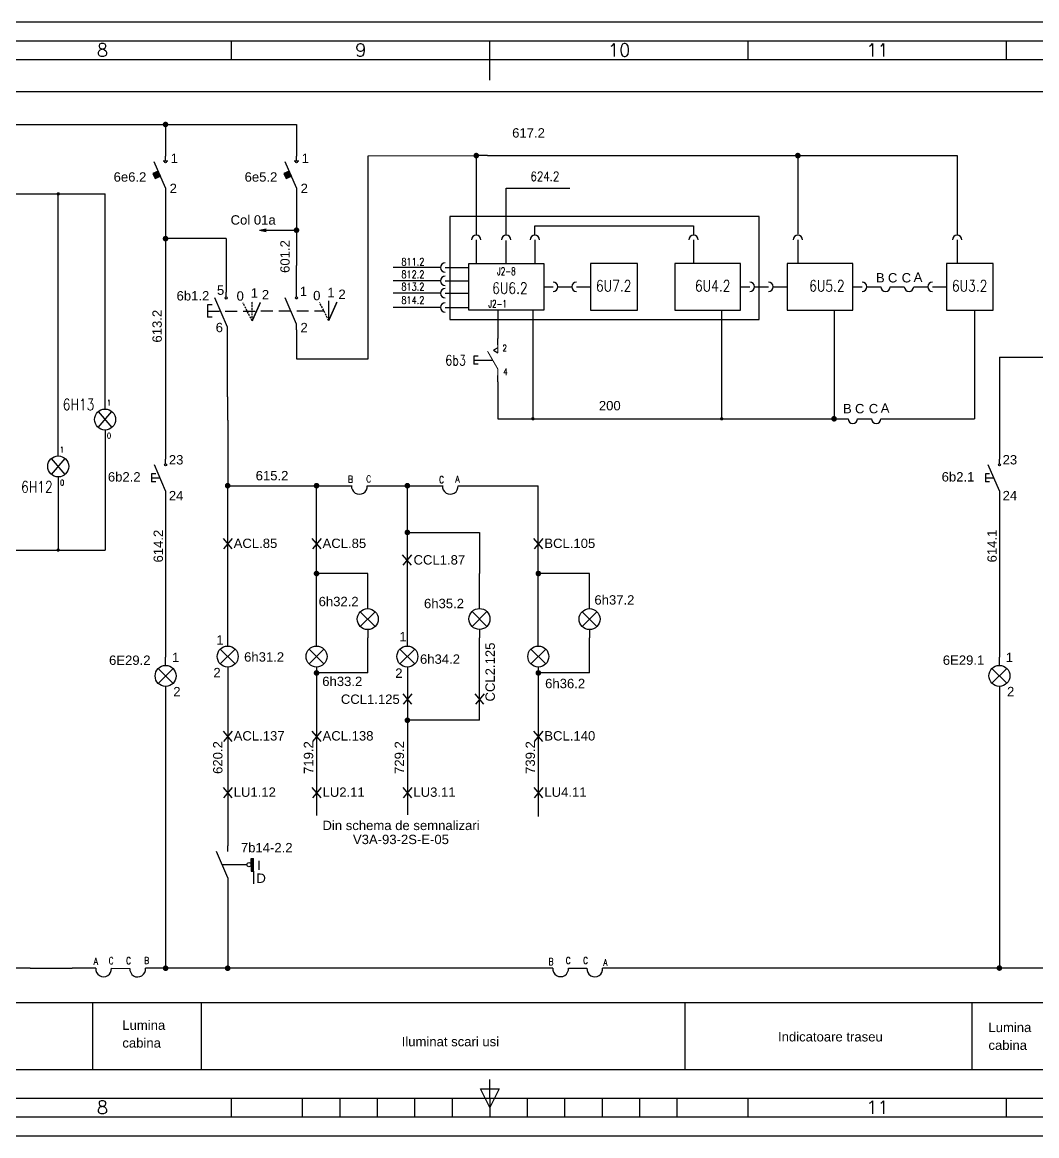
# Model space of a CAD drawing. Header units: millimetres. Extents: x 1956 to 3217, y 2121 to 2418.
# Drawn here: x 2461.5 to 2732.3, y 2120.8 to 2417.8 of the extents above; entities that cross this region are included whole.
import ezdxf
from ezdxf.enums import TextEntityAlignment as Align

# ---------------------------------------------------------------- set-up
doc = ezdxf.new("R2010")
doc.units = ezdxf.units.MM
doc.linetypes.add('DASHED', pattern=[0.75, 0.5, -0.25])
doc.linetypes.add('HIDDEN2', pattern=[4.7625, 3.175, -1.5875])
doc.styles.add('ISO', font='SIMPLEX.shx')
doc.styles.add('ROMANS', font='ROMANS.shx', dxfattribs={"width": 0.8})
doc.styles.get("Standard").update_dxf_attribs({"font": 'arial.ttf'})

# ---------------------------------------------------------------- blocks, each defined once
blk = doc.blocks.new('6a4')
at = {"color": 70}
for p, q in [((-699.45, 287), (-699.45, 292)), ((-630.5, 281.53), (-630.5, 292)), ((-561.56, 287), (-561.56, 292)), ((-492.62, 287), (-492.62, 292)), ((-630.5, 10), (-630.5, 15)), ((-630.5, 7.5), (-633, 12.5)), ((-633, 12.5), (-628, 12.5)), ((-628, 12.5), (-630.5, 7.5)), ((-699.45, 5), (-699.45, 10)), ((-680.5, 5), (-680.5, 10)), ((-670.5, 5), (-670.5, 10)), ((-660.5, 5), (-660.5, 10)), ((-650.5, 5), (-650.5, 10)), ((-640.5, 5), (-640.5, 10)), ((-630.5, 10), (-630.5, 5)), ((-620.5, 5), (-620.5, 10)), ((-610.5, 5), (-610.5, 10)), ((-600.5, 5), (-600.5, 10)), ((-590.5, 5), (-590.5, 10)), ((-580.5, 5), (-580.5, 10)), ((-561.56, 5), (-561.56, 10)), ((-492.62, 5), (-492.62, 10))]:
    blk.add_line(p, q, dxfattribs=at)
at = {"color": 240}
for points in [[(0, 0), (0, 297), (-1261, 297), (-1261, 0)], [(-5, 5), (-5, 292), (-1256, 292), (-1256, 5)]]:
    blk.add_lwpolyline(points, close=True, dxfattribs=at)
at = {"color": 70}
blk.add_lwpolyline([(-1251, 287), (-1251, 10), (-10, 10), (-10, 287)], close=True, dxfattribs=at)
at = {"color": 50, "style": 'ISO'}
for s, p in [('8', (-733.92, 289.59)), ('9', (-664.98, 289.59)), ('10', (-596.03, 289.59)), ('11', (-527.09, 289.59)), ('8', (-733.92, 7.59)), ('11', (-527.09, 7.59))]:
    blk.add_text(s, height=3.5, dxfattribs=at).set_placement(p, align=Align.MIDDLE)
blk = doc.blocks.new('BILUTA')
at = {"linetype": 'Continuous', "flags": 128}
blk.add_lwpolyline([(-0.225, 0, 0.45, 0.45, 1), (0.225, 0, 0.45, 0.45, 1)], format="xyseb", close=True, dxfattribs=at)
blk = doc.blocks.new('BUT-REV')
at = {"linetype": 'Continuous'}
for p, q in [((0, -2.5), (0, 0)), ((0, -3.63), (-1.69, -4.63)), ((-9.39, -6.89), (-9.39, -10.11)), ((-7.74, -6.89), (-9.39, -6.89)), ((-9.39, -8.5), (-2.27, -8.48)), ((-1.69, -4.63), (0.01, -5.65)), ((-7.74, -10.11), (-9.39, -10.11)), ((0, -17), (0, -14.5))]:
    blk.add_line(p, q, dxfattribs=at)
at = {"linetype": 'Continuous', "const_width": 0.4}
for points in [[(0, -5.71), (0, -2.5)], [(0, -14.5), (0, -12)]]:
    blk.add_lwpolyline(points, dxfattribs=at)
at = {"linetype": 'Continuous', "const_width": 0.4, "flags": 128}
blk.add_lwpolyline([(0, -12), (-4.04, -5)], dxfattribs=at)
at = {"linetype": 'Continuous', "style": 'ROMANS', "width": 0.8}
for tag, p in [('1', (1.8, -5.02)), ('2', (2.09, -14.29))]:
    blk.add_attdef(tag, p, '', height=2.5, dxfattribs=at)
blk.add_attdef('P1', text='', height=4, dxfattribs=at).set_placement((-12.44, -8.54), align=Align.MIDDLE_RIGHT)

msp = doc.modelspace()

# ---------------------------------------------------------------- hatches: boundary and pattern name
for points in [[(2523.22, 2194.73), (2522.62, 2194.73), (2522.62, 2193.05), (2523.22, 2193.05)], [(2523.22, 2193.05), (2522.62, 2193.05), (2522.62, 2191.37), (2523.22, 2191.37)]]:
    msp.add_hatch(color=1).paths.add_polyline_path(points)

# ---------------------------------------------------------------- linework, layer by layer
at = {"color": 1}
for p, q in [((2007.83, 2399.32), (2480.99, 2399.32)), ((2480.99, 2399.32), (2550.16, 2399.32)), ((2550.16, 2399.32), (2826.45, 2399.32)), ((2457.46, 2390.52), (2534.74, 2390.52)), ((2499.78, 2390.5), (2499.78, 2382.07)), ((2534.74, 2390.52), (2534.74, 2382.07)), ((2499.78, 2380.82), (2499.78, 2382.07)), ((2534.74, 2380.82), (2534.74, 2382.07)), ((2553.88, 2382.16), (2582.34, 2382.2)), ((2553.88, 2371.2), (2553.88, 2382.16)), ((2582.72, 2382.2), (2582.72, 2360.95)), ((2585.7, 2382.2), (2582.72, 2382.2)), ((2585.7, 2382.2), (2711.03, 2382.2)), ((2668.53, 2382.2), (2668.53, 2361.24)), ((2711.03, 2382.2), (2711.03, 2360.95)), ((2499.78, 2373.57), (2496.78, 2380.57)), ((2499.15, 2380.82), (2500.41, 2380.82)), ((2534.74, 2373.57), (2531.74, 2380.57)), ((2534.11, 2380.82), (2535.37, 2380.82)), ((2499.78, 2373.57), (2499.78, 2372.07)), ((2534.74, 2373.57), (2534.74, 2372.07)), ((2590.7, 2373.51), (2607.7, 2373.51)), ((2590.7, 2360.95), (2590.7, 2373.51)), ((2446.15, 2371.99), (2483.65, 2371.99)), ((2471.15, 2304.49), (2471.15, 2371.99)), ((2483.65, 2316.99), (2483.65, 2371.99)), ((2499.78, 2372.07), (2499.78, 2328.46)), ((2534.74, 2372.07), (2534.73, 2352.91)), ((2553.88, 2352.8), (2553.88, 2371.2)), ((2658.2, 2365.95), (2575.7, 2365.95)), ((2575.7, 2365.95), (2575.7, 2338.45)), ((2658.2, 2338.45), (2658.2, 2365.95)), ((2524.83, 2362.31), (2526.62, 2362.67)), ((2524.83, 2362.31), (2534.74, 2362.3)), ((2524.83, 2362.31), (2526.62, 2361.95)), ((2598.34, 2363.45), (2640.7, 2363.45)), ((2598.34, 2360.95), (2598.34, 2363.45)), ((2640.7, 2363.45), (2640.7, 2360.95)), ((2515.97, 2360.05), (2499.78, 2360.05)), ((2515.97, 2360.05), (2515.97, 2345.74)), ((2582.72, 2359.7), (2582.72, 2353.45)), ((2590.7, 2353.45), (2590.7, 2359.51)), ((2598.34, 2359.7), (2598.34, 2353.45)), ((2640.7, 2359.7), (2640.7, 2353.45)), ((2668.53, 2359.7), (2668.53, 2353.45)), ((2711.03, 2359.7), (2711.03, 2353.45)), ((2534.73, 2345.75), (2534.73, 2352.91)), ((2553.88, 2328), (2553.88, 2352.8)), ((2573.17, 2352.33), (2560.5, 2352.33)), ((2574.42, 2352.33), (2580.67, 2352.33)), ((2573.17, 2348.77), (2560.5, 2348.77)), ((2574.42, 2348.77), (2580.67, 2348.77)), ((2600.7, 2347.2), (2603.2, 2347.2)), ((2604.45, 2347.2), (2608.2, 2347.2)), ((2609.45, 2347.2), (2613.2, 2347.2)), ((2653.2, 2347.2), (2655.7, 2347.2)), ((2656.95, 2347.2), (2660.7, 2347.2)), ((2661.95, 2347.2), (2665.7, 2347.2)), ((2683.2, 2347.2), (2685.7, 2347.2)), ((2686.95, 2347.2), (2690.7, 2347.2)), ((2693.2, 2347.2), (2696.95, 2347.2)), ((2699.45, 2347.2), (2703.2, 2347.2)), ((2704.45, 2347.2), (2708.2, 2347.2)), ((2516.32, 2336.41), (2512.97, 2344.24)), ((2515.97, 2344.49), (2515.97, 2345.74)), ((2534.73, 2337.25), (2531.73, 2344.25)), ((2534.73, 2344.5), (2534.73, 2345.75)), ((2573.17, 2345.47), (2560.5, 2345.47)), ((2574.42, 2345.47), (2580.67, 2345.47)), ((2510.97, 2342.35), (2510.97, 2339.13)), ((2512.22, 2342.35), (2510.97, 2342.35)), ((2573.17, 2341.7), (2560.5, 2341.7)), ((2574.42, 2341.7), (2580.67, 2341.7)), ((2588.48, 2340.95), (2588.48, 2333.45)), ((2597.82, 2340.95), (2597.82, 2333.45)), ((2648.2, 2340.95), (2648.2, 2333.45)), ((2678.2, 2340.95), (2678.2, 2333.45)), ((2715.7, 2340.95), (2715.7, 2333.45)), ((2512.22, 2339.13), (2510.97, 2339.13)), ((2575.7, 2338.45), (2658.2, 2338.45)), ((2516.34, 2317.82), (2516.32, 2336.41)), ((2534.73, 2335.75), (2534.73, 2337.25)), ((2534.73, 2335.75), (2534.73, 2328)), ((2597.82, 2333.45), (2597.82, 2311.77)), ((2648.2, 2333.45), (2648.2, 2312.22)), ((2678.2, 2333.45), (2678.2, 2312)), ((2715.7, 2333.45), (2715.7, 2312)), ((2499.78, 2328.46), (2499.78, 2313.64)), ((2534.73, 2328), (2553.88, 2328)), ((2722.32, 2328.45), (2722.32, 2301.25)), ((2722.32, 2328.45), (2791.49, 2328.45)), ((2588.48, 2321.82), (2588.48, 2312)), ((2483.65, 2314.6), (2483.65, 2316.99)), ((2516.34, 2317.82), (2516.35, 2311.62)), ((2481.8, 2313.91), (2485.42, 2309.64)), ((2481.85, 2309.65), (2485.49, 2313.9)), ((2499.78, 2313.64), (2499.79, 2307.29)), ((2516.37, 2311.62), (2516.37, 2294.15)), ((2588.48, 2312), (2681.95, 2312)), ((2684.45, 2312), (2688.2, 2312)), ((2690.7, 2312), (2715.7, 2312)), ((2483.65, 2309), (2483.65, 2306.99)), ((2483.65, 2306.99), (2483.65, 2276.99)), ((2499.79, 2307.29), (2499.81, 2301.24)), ((2471.15, 2302.1), (2471.15, 2304.49)), ((2469.3, 2301.41), (2472.92, 2297.14)), ((2469.35, 2297.15), (2472.99, 2301.4)), ((2499.81, 2299.99), (2499.81, 2301.24)), ((2722.32, 2300), (2722.32, 2301.25)), ((2471.15, 2296.5), (2471.15, 2294.49)), ((2497.21, 2297.33), (2496.06, 2297.33)), ((2496.06, 2297.33), (2496.06, 2295.15)), ((2496.06, 2296.24), (2498.31, 2296.24)), ((2718.57, 2297.34), (2718.57, 2295.17)), ((2719.72, 2297.34), (2718.57, 2297.34)), ((2718.57, 2296.25), (2720.82, 2296.25)), ((2471.15, 2294.49), (2471.15, 2276.99)), ((2497.21, 2295.15), (2496.06, 2295.15)), ((2516.37, 2251.39), (2516.37, 2294.15)), ((2516.37, 2294.15), (2524.57, 2294.15)), ((2524.57, 2294.15), (2549.43, 2294.15)), ((2540.08, 2251.39), (2540.08, 2294.15)), ((2553.61, 2294.15), (2573.67, 2294.15)), ((2564.32, 2251.39), (2564.32, 2294.15)), ((2577.85, 2294.15), (2599.27, 2294.15)), ((2599.27, 2251.39), (2599.27, 2294.15)), ((2719.72, 2295.17), (2718.57, 2295.17)), ((2499.81, 2292.74), (2499.81, 2291.24)), ((2499.81, 2291.24), (2499.81, 2263.68)), ((2722.32, 2292.75), (2722.32, 2291.25)), ((2722.32, 2291.25), (2722.32, 2263.69)), ((2564.32, 2281.69), (2583.57, 2281.69)), ((2583.57, 2281.69), (2583.57, 2281.69)), ((2583.57, 2281.69), (2583.57, 2270.75)), ((2515.13, 2280.05), (2517.47, 2277.3)), ((2517.6, 2280.05), (2515.26, 2277.3)), ((2538.84, 2280.05), (2541.19, 2277.3)), ((2541.31, 2280.05), (2538.97, 2277.3)), ((2598.03, 2280.05), (2600.38, 2277.3)), ((2600.51, 2280.05), (2598.16, 2277.3)), ((2446.15, 2276.99), (2483.65, 2276.99)), ((2562.98, 2275.72), (2565.32, 2272.97)), ((2565.45, 2275.72), (2563.1, 2272.97)), ((2553.75, 2270.72), (2540.08, 2270.72)), ((2553.75, 2261.37), (2553.75, 2270.72)), ((2583.57, 2261.4), (2583.57, 2270.75)), ((2612.94, 2270.72), (2599.27, 2270.72)), ((2612.94, 2261.37), (2612.94, 2270.72)), ((2499.81, 2263.68), (2499.81, 2248.41)), ((2722.32, 2263.69), (2722.32, 2248.43)), ((2555.73, 2256.59), (2551.77, 2260.55)), ((2555.73, 2260.55), (2551.77, 2256.59)), ((2585.55, 2260.58), (2581.59, 2256.62)), ((2585.55, 2256.62), (2581.59, 2260.58)), ((2614.92, 2260.55), (2610.96, 2256.59)), ((2614.92, 2256.59), (2610.96, 2260.55)), ((2553.75, 2255.77), (2553.75, 2253.57)), ((2583.57, 2255.8), (2583.57, 2253.6)), ((2612.94, 2255.77), (2612.94, 2253.57)), ((2553.75, 2244.21), (2553.75, 2253.57)), ((2583.57, 2231.58), (2583.57, 2253.6)), ((2612.94, 2244.21), (2612.94, 2253.57)), ((2499.81, 2246.21), (2499.81, 2248.41)), ((2518.35, 2246.61), (2514.39, 2250.57)), ((2518.35, 2250.57), (2514.39, 2246.61)), ((2542.06, 2250.57), (2538.1, 2246.61)), ((2542.06, 2246.61), (2538.1, 2250.57)), ((2566.3, 2246.61), (2562.34, 2250.57)), ((2566.3, 2250.57), (2562.34, 2246.61)), ((2601.25, 2246.61), (2597.29, 2250.57)), ((2601.25, 2250.57), (2597.29, 2246.61)), ((2722.32, 2246.23), (2722.32, 2248.43)), ((2501.79, 2241.43), (2497.83, 2245.39)), ((2501.79, 2245.39), (2497.83, 2241.43)), ((2516.37, 2245.79), (2516.37, 2243.59)), ((2540.08, 2245.79), (2540.08, 2243.59)), ((2564.32, 2245.79), (2564.32, 2243.59)), ((2599.27, 2245.79), (2599.27, 2243.59)), ((2724.3, 2245.41), (2720.34, 2241.45)), ((2724.3, 2241.45), (2720.34, 2245.41)), ((2516.37, 2243.59), (2516.37, 2198.05)), ((2553.75, 2244.21), (2540.08, 2244.21)), ((2540.08, 2243.59), (2540.08, 2206.15)), ((2564.32, 2243.59), (2564.32, 2206.37)), ((2612.94, 2244.21), (2599.27, 2244.21)), ((2599.27, 2243.59), (2599.27, 2205.92)), ((2499.81, 2240.61), (2499.81, 2165.44)), ((2722.32, 2240.63), (2722.32, 2165.46)), ((2563.09, 2238.66), (2565.43, 2235.91)), ((2565.56, 2238.66), (2563.21, 2235.91)), ((2582.34, 2238.66), (2584.68, 2235.91)), ((2584.81, 2238.66), (2582.47, 2235.91)), ((2583.57, 2231.58), (2564.32, 2231.58)), ((2515.13, 2228.7), (2517.47, 2225.95)), ((2517.6, 2228.7), (2515.26, 2225.95)), ((2538.84, 2228.7), (2541.19, 2225.95)), ((2541.31, 2228.7), (2538.97, 2225.95)), ((2598.03, 2228.7), (2600.38, 2225.95)), ((2600.51, 2228.7), (2598.16, 2225.95)), ((2515.13, 2213.68), (2517.47, 2210.93)), ((2517.6, 2213.68), (2515.26, 2210.93)), ((2538.84, 2213.68), (2541.19, 2210.93)), ((2541.32, 2213.68), (2538.97, 2210.93)), ((2563.09, 2213.68), (2565.43, 2210.93)), ((2565.56, 2213.68), (2563.21, 2210.93)), ((2598.04, 2213.68), (2600.38, 2210.93)), ((2600.51, 2213.68), (2598.16, 2210.93)), ((2516.37, 2196.55), (2516.37, 2198.05)), ((2516.37, 2189.55), (2513.37, 2196.55)), ((2521.5, 2193.05), (2514.87, 2193.05)), ((2522.62, 2193.05), (2522.62, 2194.73)), ((2522.62, 2194.73), (2523.22, 2194.73)), ((2523.22, 2193.05), (2522.62, 2193.05)), ((2523.22, 2193.05), (2522.62, 2193.05)), ((2522.62, 2193.05), (2522.62, 2191.37)), ((2523.22, 2191.35), (2523.22, 2194.73)), ((2516.37, 2189.55), (2516.37, 2165.44)), ((2522.62, 2191.37), (2523.22, 2191.37)), ((2523.22, 2191.35), (2523.22, 2187.97)), ((2463.63, 2165.49), (2393.12, 2165.49)), ((2463.63, 2165.49), (2474.88, 2165.44)), ((2481.16, 2165.44), (2474.88, 2165.44)), ((2485.35, 2165.43), (2490.27, 2165.4)), ((2509.27, 2165.44), (2494.45, 2165.44)), ((2603.14, 2165.44), (2509.27, 2165.44)), ((2607.33, 2165.47), (2612.25, 2165.44)), ((2738.88, 2165.49), (2616.43, 2165.49)), ((1993.57, 2156.32), (2920.23, 2156.32)), ((2480.28, 2156.32), (2480.28, 2138.38)), ((2509.26, 2156.32), (2509.26, 2138.38)), ((2638.34, 2156.32), (2638.34, 2138.38)), ((2715, 2156.32), (2715, 2138.38)), ((2920.23, 2138.38), (1993.57, 2138.38))]:
    msp.add_line(p, q, dxfattribs=at)
at = {"color": 1, "linetype": 'DASHED'}
for p, q in [((2522.91, 2338.1), (2522.91, 2343.39)), ((2522.91, 2338.1), (2520.47, 2342.94)), ((2543.34, 2338.21), (2540.9, 2343.05))]:
    msp.add_line(p, q, dxfattribs=at)
at = {"color": 1, "linetype": 'HIDDEN2'}
msp.add_line((2510.97, 2340.74), (2542.05, 2340.76), dxfattribs=at)
at = {"color": 1, "const_width": 0.75}
for points in [[(2499.41, 2390.5, 1), (2500.16, 2390.5, 1)], [(2582.34, 2382.2, 1), (2583.09, 2382.2, 1)], [(2668.16, 2382.2, 1), (2668.91, 2382.2, 1)], [(2534.36, 2362.3, 1), (2535.11, 2362.3, 1)], [(2499.41, 2360.05, 1), (2500.16, 2360.05, 1)], [(2677.83, 2312, 1), (2678.58, 2312, 1)], [(2515.99, 2294.15, 1), (2516.74, 2294.15, 1)], [(2539.71, 2294.15, 1), (2540.46, 2294.15, 1)], [(2563.95, 2294.15, 1), (2564.7, 2294.15, 1)], [(2563.95, 2281.69, 1), (2564.7, 2281.69, 1)], [(2539.71, 2270.72, 1), (2540.46, 2270.72, 1)], [(2598.9, 2270.72, 1), (2599.65, 2270.72, 1)], [(2539.71, 2244.21, 1), (2540.46, 2244.21, 1)], [(2598.9, 2244.21, 1), (2599.65, 2244.21, 1)], [(2563.95, 2231.58, 1), (2564.7, 2231.58, 1)], [(2499.43, 2165.44, 1), (2500.18, 2165.44, 1)], [(2515.99, 2165.44, 1), (2516.74, 2165.44, 1)], [(2721.94, 2165.49, 1), (2722.69, 2165.49, 1)]]:
    msp.add_lwpolyline(points, format="xyb", close=True, dxfattribs=at)
at = {"color": 1, "flags": 128}
for points in [[(2498.47, 2376.68), (2497.83, 2378.09), (2496.42, 2377.46), (2497.05, 2376.05)], [(2533.43, 2376.68), (2532.79, 2378.09), (2531.38, 2377.46), (2532.01, 2376.05)], [(2600.7, 2353.45), (2600.7, 2340.95), (2580.7, 2340.95), (2580.7, 2353.45)], [(2613.2, 2353.45), (2613.2, 2340.95), (2625.7, 2340.95), (2625.7, 2353.45)], [(2635.7, 2353.45), (2635.7, 2340.95), (2653.2, 2340.95), (2653.2, 2353.45)], [(2665.7, 2353.45), (2665.7, 2340.95), (2683.2, 2340.95), (2683.2, 2353.45)], [(2708.2, 2353.45), (2708.2, 2340.95), (2720.7, 2340.95), (2720.7, 2353.45)]]:
    msp.add_lwpolyline(points, close=True, dxfattribs=at)
at = {"color": 1, "const_width": 0.4}
msp.add_lwpolyline([(2543.34, 2338.21), (2543.34, 2343.5)], dxfattribs=at)
at = {"color": 1, "const_width": 0.4, "flags": 128}
for points in [[(2543.34, 2338.21), (2545.54, 2343.16)], [(2522.91, 2338.1), (2525.11, 2343.05)]]:
    msp.add_lwpolyline(points, dxfattribs=at)
at = {"color": 1, "flags": 128}
for points in [[(2499.81, 2292.74), (2496.81, 2299.74)], [(2722.32, 2292.75), (2719.32, 2299.75)]]:
    msp.add_lwpolyline(points, dxfattribs=at)
at = {"color": 1}
for centre, radius in [((2499.78, 2380.54), 0.273), ((2534.74, 2380.54), 0.273), ((2515.97, 2344.22), 0.273), ((2534.73, 2344.23), 0.273), ((2483.65, 2311.8), 2.8), ((2471.15, 2299.3), 2.8), ((2499.81, 2299.72), 0.273), ((2722.32, 2299.73), 0.273), ((2553.75, 2258.57), 2.8), ((2583.57, 2258.6), 2.8), ((2612.94, 2258.57), 2.8), ((2516.37, 2248.59), 2.8), ((2540.08, 2248.59), 2.8), ((2564.32, 2248.59), 2.8), ((2599.27, 2248.59), 2.8), ((2499.81, 2243.41), 2.8), ((2722.32, 2243.43), 2.8), ((2522.06, 2193.05), 0.559)]:
    msp.add_circle(centre, radius, dxfattribs=at)
for centre, radius, start, end in [((2582.72, 2359.7), 1.25, 0, 180), ((2590.7, 2359.7), 1.25, 0, 180), ((2598.34, 2359.7), 1.25, 0, 180), ((2640.7, 2359.7), 1.25, 0, 180), ((2668.53, 2359.7), 1.25, 0, 180), ((2711.03, 2359.7), 1.25, 0, 180), ((2574.42, 2352.33), 1.25, 90, 270), ((2574.42, 2348.77), 1.25, 90, 270), ((2574.42, 2345.47), 1.25, 90, 270), ((2603.2, 2347.2), 1.25, 270, 90), ((2609.45, 2347.2), 1.25, 90, 270), ((2655.7, 2347.2), 1.25, 270, 90), ((2660.7, 2347.2), 1.25, 270, 90), ((2685.7, 2347.2), 1.25, 270, 90), ((2691.95, 2347.2), 1.25, 180, 0), ((2698.2, 2347.2), 1.25, 180, 0), ((2704.45, 2347.2), 1.25, 90, 270), ((2574.42, 2341.7), 1.25, 90, 270), ((2683.2, 2312), 1.25, 180, 0), ((2689.45, 2312), 1.25, 180, 0), ((2551.52, 2293.97), 2.1, 174.7903, 4.808), ((2575.76, 2293.97), 2.1, 174.7903, 4.808), ((2483.26, 2165.25), 2.1, 174.7903, 4.808), ((2492.36, 2165.21), 2.1, 174.7903, 6.4223), ((2605.23, 2165.3), 2.1, 174.7903, 4.808), ((2614.34, 2165.25), 2.1, 174.7903, 6.4223)]:
    msp.add_arc(centre, radius, start, end, dxfattribs=at)
for points in [[(2497.05, 2376.05), (2496.42, 2377.46), (2498.47, 2376.68), (2497.83, 2378.09)], [(2532.01, 2376.05), (2531.38, 2377.46), (2533.43, 2376.68), (2532.79, 2378.09)]]:
    msp.add_solid(points, dxfattribs=at)

# ---------------------------------------------------------------- block references
for name, p in [('6a4', (3216.86, 2120.76)), ('BILUTA', (2471.15, 2371.99)), ('BILUTA', (2597.82, 2312)), ('BILUTA', (2648.2, 2312)), ('BILUTA', (2471.15, 2276.99))]:
    msp.add_blockref(name, p, dxfattribs=at)
at = {"color": 1, "xscale": 0.6839999999999691, "yscale": 0.6839999999999691, "zscale": 0.6839999999999691}
msp.add_blockref('BUT-REV', (2588.48, 2333.45), dxfattribs=at).add_auto_attribs({'P1': '6b3', '2': '4', '1': '2'})

# ---------------------------------------------------------------- texts
at = {"color": 1}
for s, p in [('617.2', (2592.29, 2387.01)), ('1', (2501.15, 2380.22)), ('1', (2536.11, 2380.22)), ('6e6.2', (2485.93, 2375.25)), ('6e5.2', (2520.89, 2375.25)), ('2', (2500.88, 2372.2)), ('2', (2535.84, 2372.2)), ('Col 01a', (2517.15, 2363.79)), ('B', (2689.37, 2348.36)), ('C', (2692.57, 2348.36)), ('C', (2696.24, 2348.36)), ('A', (2699.44, 2348.52)), ('5', (2513.51, 2345.06)), ('1', (2522.54, 2344.33)), ('2', (2525.49, 2343.85)), ('1', (2535.63, 2344.74)), ('1', (2542.97, 2344.43)), ('2', (2545.93, 2343.96)), ('6b1.2', (2502.73, 2343.55)), ('0', (2518.75, 2343.5)), ('0', (2539.18, 2343.61)), ('6', (2513.17, 2335.1)), ('2', (2535.8, 2335.08)), ('200', (2615.43, 2314.25)), ('B', (2680.58, 2313.46)), ('C', (2683.78, 2313.46)), ('C', (2687.46, 2313.46)), ('A', (2690.65, 2313.62)), ('23', (2500.67, 2299.81)), ('23', (2723.18, 2299.82)), ('6b2.2', (2484.4, 2295.26)), ('615.2', (2523.84, 2295.58)), ('6b2.1', (2706.91, 2295.27)), ('24', (2500.67, 2290.25)), ('24', (2723.18, 2290.26)), ('ACL.85', (2517.97, 2277.53)), ('ACL.85', (2541.69, 2277.53)), ('BCL.105', (2600.88, 2277.53)), ('CCL1.87', (2565.97, 2273.12)), ('6h32.2', (2540.64, 2262.01)), ('6h35.2', (2568.76, 2261.48)), ('6h37.2', (2614.24, 2262.43)), ('1', (2513.34, 2251.75)), ('1', (2562.16, 2252.62)), ('6E29.2', (2484.71, 2246.35)), ('1', (2501.52, 2247.1)), ('6h31.2', (2520.75, 2247.22)), ('6h34.2', (2567.69, 2246.64)), ('6E29.1', (2707.22, 2246.37)), ('1', (2724.04, 2247.11)), ('2', (2512.56, 2243.05)), ('2', (2561.09, 2242.9)), ('6h33.2', (2541.61, 2240.71)), ('6h36.2', (2601.09, 2240.14)), ('2', (2501.85, 2237.97)), ('2', (2724.36, 2237.99)), ('CCL1.125', (2546.57, 2235.95)), ('ACL.137', (2517.97, 2226.18)), ('ACL.138', (2541.69, 2226.18)), ('BCL.140', (2600.88, 2226.18)), ('LU1.12', (2517.97, 2211.16)), ('LU2.11', (2541.69, 2211.16)), ('LU3.11', (2565.93, 2211.16)), ('LU4.11', (2600.88, 2211.16)), ('Din schema de semnalizari', (2541.67, 2202.29)), ('V3A-93-2S-E-05', (2549.8, 2198.55)), ('7b14-2.2', (2519.9, 2196.36)), ('I', (2524.27, 2191.62)), ('D', (2524.04, 2188.21)), ('Lumina', (2488.25, 2149.01)), ('Lumina', (2719.39, 2148.41)), ('Indicatoare traseu', (2663.24, 2145.91)), ('cabina', (2488.26, 2144.27)), ('Iluminat scari usi', (2562.81, 2144.62)), ('cabina', (2719.4, 2143.67))]:
    msp.add_text(s, height=2.5, dxfattribs=at).set_placement(p)
at = {"color": 1, "style": 'ROMANS'}
for s, height, width, p in [('624.2', 2.5, 0.8, (2597.17, 2375.4)), ('811.2', 2, 0.8, (2562.71, 2352.88)), ('J2-8', 2, 0.7, (2588.29, 2350.34)), ('812.2', 2, 0.8, (2562.71, 2349.51)), ('813.2', 2, 0.8, (2562.71, 2346.22)), ('6U6.2', 3, 0.8, (2586.95, 2345.36)), ('6U7.2', 3, 0.8, (2614.65, 2345.95)), ('6U4.2', 3, 0.8, (2641.08, 2345.95)), ('6U5.2', 3, 0.8, (2671.55, 2345.95)), ('6U3.2', 3, 0.8, (2709.65, 2345.95)), ('814.2', 2, 0.8, (2562.71, 2342.65)), ('J2-1', 2, 0.7, (2585.96, 2341.64)), ('B', 1.8, 0.8, (2548.5, 2294.96)), ('C', 1.8, 0.8, (2553.36, 2295.05)), ('C', 1.8, 0.8, (2572.81, 2294.85)), ('A', 1.8, 0.8, (2577.15, 2295)), ('A', 1.8, 0.8, (2480.63, 2166.38)), ('C', 1.8, 0.8, (2484.61, 2166.57)), ('C', 1.8, 0.8, (2489.26, 2166.57)), ('B', 1.8, 0.8, (2494.09, 2166.59)), ('C', 1.8, 0.8, (2606.59, 2166.61)), ('C', 1.8, 0.8, (2611.24, 2166.61)), ('B', 1.8, 0.8, (2602.05, 2166.29)), ('A', 1.8, 0.8, (2616.63, 2166.08))]:
    msp.add_text(s, height=height, dxfattribs=dict(at, width=width)).set_placement(p)
at = {"color": 1}
for s, p in [('601.2', (2532.91, 2350.91)), ('613.2', (2498.79, 2332.33)), ('614.2', (2499.1, 2273.67)), ('614.1', (2721.61, 2273.69)), ('CCL2.125', (2587.67, 2236.58)), ('620.2', (2514.98, 2217.27)), ('719.2', (2539.19, 2217.27)), ('729.2', (2563.43, 2217.27)), ('739.2', (2598.38, 2217.27))]:
    msp.add_text(s, height=2.5, rotation=90, dxfattribs=at).set_placement(p)
at = {"color": 1, "style": 'ROMANS', "width": 0.8}
for tag, p, s, height in [('6H13', (2472.36, 2314.32), 'H1', 3), ('1', (2484.11, 2315.54), '1', 1.5), ('0', (2484.15, 2306.74), '0', 1.5), ('1', (2471.61, 2303.04), '1', 1.5), ('6H12', (2461.24, 2292.32), 'H1', 3), ('0', (2471.65, 2294.24), '0', 1.5)]:
    msp.add_attdef(tag, p, s, height=height, dxfattribs=at)

doc.saveas('drawing.dxf')
